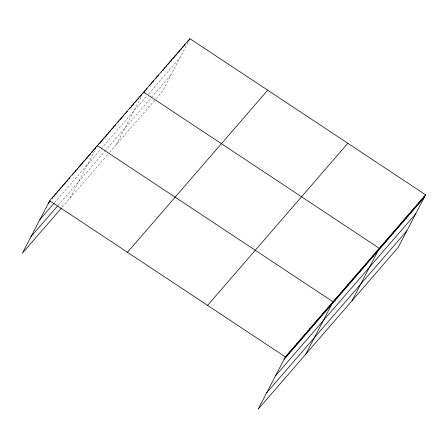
<?xml version="1.0" encoding="UTF-8"?>
<svg xmlns="http://www.w3.org/2000/svg" width="448" height="448" viewBox="0 0 448 448"><rect width="100%" height="100%" fill="white"/><g stroke="black" fill="none" stroke-linecap="round" stroke-linejoin="round"><path stroke-width="0.34" stroke-dasharray="2.24 1.68" d="M70.078 198.072L95.458 149.324M116.357 144.586L141.12 97.014M188.009 42.353L162.635 91.101L154.784 100.173M54.611 202.63L100.716 149.341M101.125 148.865L146.994 95.855M148.646 93.946L180.046 57.652M58.106 205.352L104.686 151.514M105.101 151.032L150.55 98.504M151.379 97.546L171.209 74.626M62.272 207.099L108.091 154.134M109.749 152.225L154.37 100.649"/><path stroke-width="0.67" d="M425.6 194.818L285.365 356.899L258.076 409.326L398.311 247.246L425.6 194.818L189.924 38.674L49.689 200.754L22.4 253.182L61.449 208.051M52.198 198.458L52.976 196.958M53.844 196.554L54.622 195.054M55.485 194.656L56.269 193.155M57.389 192.254L57.91 191.257M58.772 190.854L59.556 189.353M60.418 188.955L61.197 187.454M62.322 186.553L62.843 185.556M63.706 185.153L64.49 183.652M65.352 183.254L66.13 181.754M66.735 181.854L67.777 179.855M68.897 178.954L69.418 177.951M72.19 175.151L72.71 174.154M73.83 173.253L74.351 172.25M75.214 171.853L75.998 170.352M77.118 169.45L77.638 168.454M78.764 167.552L79.285 166.55M80.147 166.152L80.931 164.651M81.53 164.752L82.572 162.753M83.698 161.851L84.218 160.849M85.338 159.953L85.859 158.95M86.464 159.051L87.506 157.052M88.631 156.15L89.152 155.148M90.014 154.75L90.793 153.25M91.918 152.348L92.439 151.351M93.559 150.45L94.08 149.447M94.942 149.05L95.726 147.549M96.852 146.647L97.373 145.65L333.043 301.795L305.754 354.217M98.504 144.738L99.025 143.741M99.893 143.326L100.677 141.826M101.287 141.921L102.329 139.916M103.46 139.009L103.981 138.006M105.112 137.099L105.633 136.097M106.243 136.186L107.285 134.187M108.416 133.28L108.937 132.278M109.81 131.869L110.331 130.866M111.726 129.455L112.246 128.458M112.857 128.548L113.898 126.549M114.772 126.134L115.55 124.634M118.076 122.315L118.854 120.814M119.986 119.907L120.506 118.905M121.38 118.496L122.164 116.995M123.295 116.082L123.816 115.086M124.947 114.173L125.468 113.176M126.336 112.767L127.12 111.266M129.903 108.444L130.424 107.442M131.298 107.033L132.076 105.532M132.692 105.622L133.734 103.622M134.865 102.715L135.386 101.713M136.254 101.304L137.038 99.803M137.906 99.394L138.69 97.894M139.821 96.981L140.342 95.984M141.215 95.575L141.994 94.074M143.125 93.162L143.646 92.159L379.322 248.31L352.033 300.731M144.262 92.254L145.303 90.25M146.434 89.342L146.955 88.34M149.475 86.022L150.259 84.521M151.39 83.614L151.911 82.611M152.785 82.202L153.563 80.702M156.089 78.383L156.867 76.882M157.741 76.468L158.525 74.967M161.308 72.15L161.829 71.148M162.702 70.739L163.481 69.238M164.354 68.83L165.133 67.329M166.264 66.422L166.785 65.419M167.916 64.506L168.437 63.51M169.31 63.101L170.094 61.6M170.705 61.69L171.746 59.69M172.878 58.778L173.398 57.775M174.272 57.366L175.05 55.866M175.661 55.955L176.702 53.956M177.834 53.049L178.354 52.046M179.228 51.638L180.006 50.137M180.88 49.728L181.664 48.227M182.795 47.314L183.316 46.318M184.184 45.909L184.968 44.408M187.494 42.084L188.272 40.583M189.146 40.174L189.924 38.674M285.706 357.504L287.011 355.001M287.353 355.6L288.652 353.102M288.994 353.702L290.298 351.198M290.64 351.803L291.939 349.3M292.281 349.899L293.586 347.402M293.927 348.001L295.232 345.498M295.574 346.102L296.873 343.599M297.214 344.198L298.519 341.701M298.861 342.3L300.16 339.797M300.502 340.402L301.806 337.898M302.148 338.498L303.453 336M303.794 336.599L305.094 334.096M305.435 334.701L306.74 332.198M307.082 332.797L308.381 330.299M308.722 330.898L310.027 328.395M310.369 329L311.674 326.497M312.015 327.096L313.314 324.598M313.656 325.198L314.961 322.694M315.302 323.299L316.602 320.796M316.943 321.395L318.248 318.898M318.59 319.497L319.889 316.994M320.236 317.598L321.535 315.095M321.877 315.694L323.182 313.197M323.523 313.796L324.822 311.293M325.164 311.898L326.469 309.394M326.81 309.994L328.11 307.496M328.457 308.095L329.756 305.592M330.098 306.197L331.402 303.694M333.396 302.383L334.695 299.886M335.048 300.474L336.353 297.976M336.7 298.564L338.005 296.061M338.352 296.654L339.657 294.151M340.004 294.745L341.309 292.242M341.662 292.835L342.961 290.332M343.314 290.926L344.613 288.422M344.966 289.01L346.265 286.513M346.618 287.101L347.922 284.603M348.27 285.191L349.574 282.694M349.922 283.282L351.226 280.778M351.574 281.372L352.878 278.869M353.231 279.462L354.53 276.959M354.883 277.553L356.182 275.05M356.535 275.643L357.834 273.14M358.187 273.734L359.486 271.23M359.839 271.818L361.144 269.321M361.491 269.909L362.796 267.411M363.143 267.999L364.448 265.502M364.801 266.09L366.1 263.586M366.453 264.18L367.752 261.677M368.105 262.27L369.404 259.767M369.757 260.361L371.056 257.858M371.409 258.451L372.714 255.948M373.061 256.542L374.366 254.038M374.713 254.626L376.018 252.129M376.365 252.717L377.67 250.219M379.674 248.898L380.974 246.394M381.326 246.988L382.626 244.485M382.978 245.078L384.283 242.575M384.63 243.169L385.935 240.666M386.282 241.259L387.587 238.756M387.934 239.344L389.239 236.846M389.592 237.434L390.891 234.937M391.244 235.525L392.543 233.027M392.896 233.615L394.195 231.118M394.548 231.706L395.853 229.202M396.2 229.796L397.505 227.293M397.852 227.886L399.157 225.383M399.504 225.977L400.809 223.474M401.162 224.067L402.461 221.564M402.814 222.152L404.113 219.654M404.466 220.242L405.765 217.745M406.118 218.333L407.417 215.835M407.77 216.423L409.074 213.92M409.422 214.514L410.726 212.01M411.074 212.604L412.378 210.101M412.731 210.694L414.03 208.191M414.383 208.785L415.682 206.282M416.035 206.875L417.334 204.372M417.687 204.96L418.986 202.462M419.339 203.05L420.644 200.553M420.991 201.141L422.296 198.643M422.643 199.231L423.948 196.728M48.39 203.258L50.03 201.359M39.81 219.733L54.197 203.106M30.974 236.706L57.282 206.298M127.462 252.286L267.697 90.205M207.592 305.374L347.827 143.293M284.06 359.402L424.295 197.322M275.486 375.878L415.722 213.797M266.65 392.851L406.885 230.77M49.689 200.754L285.365 356.899"/></g></svg>
